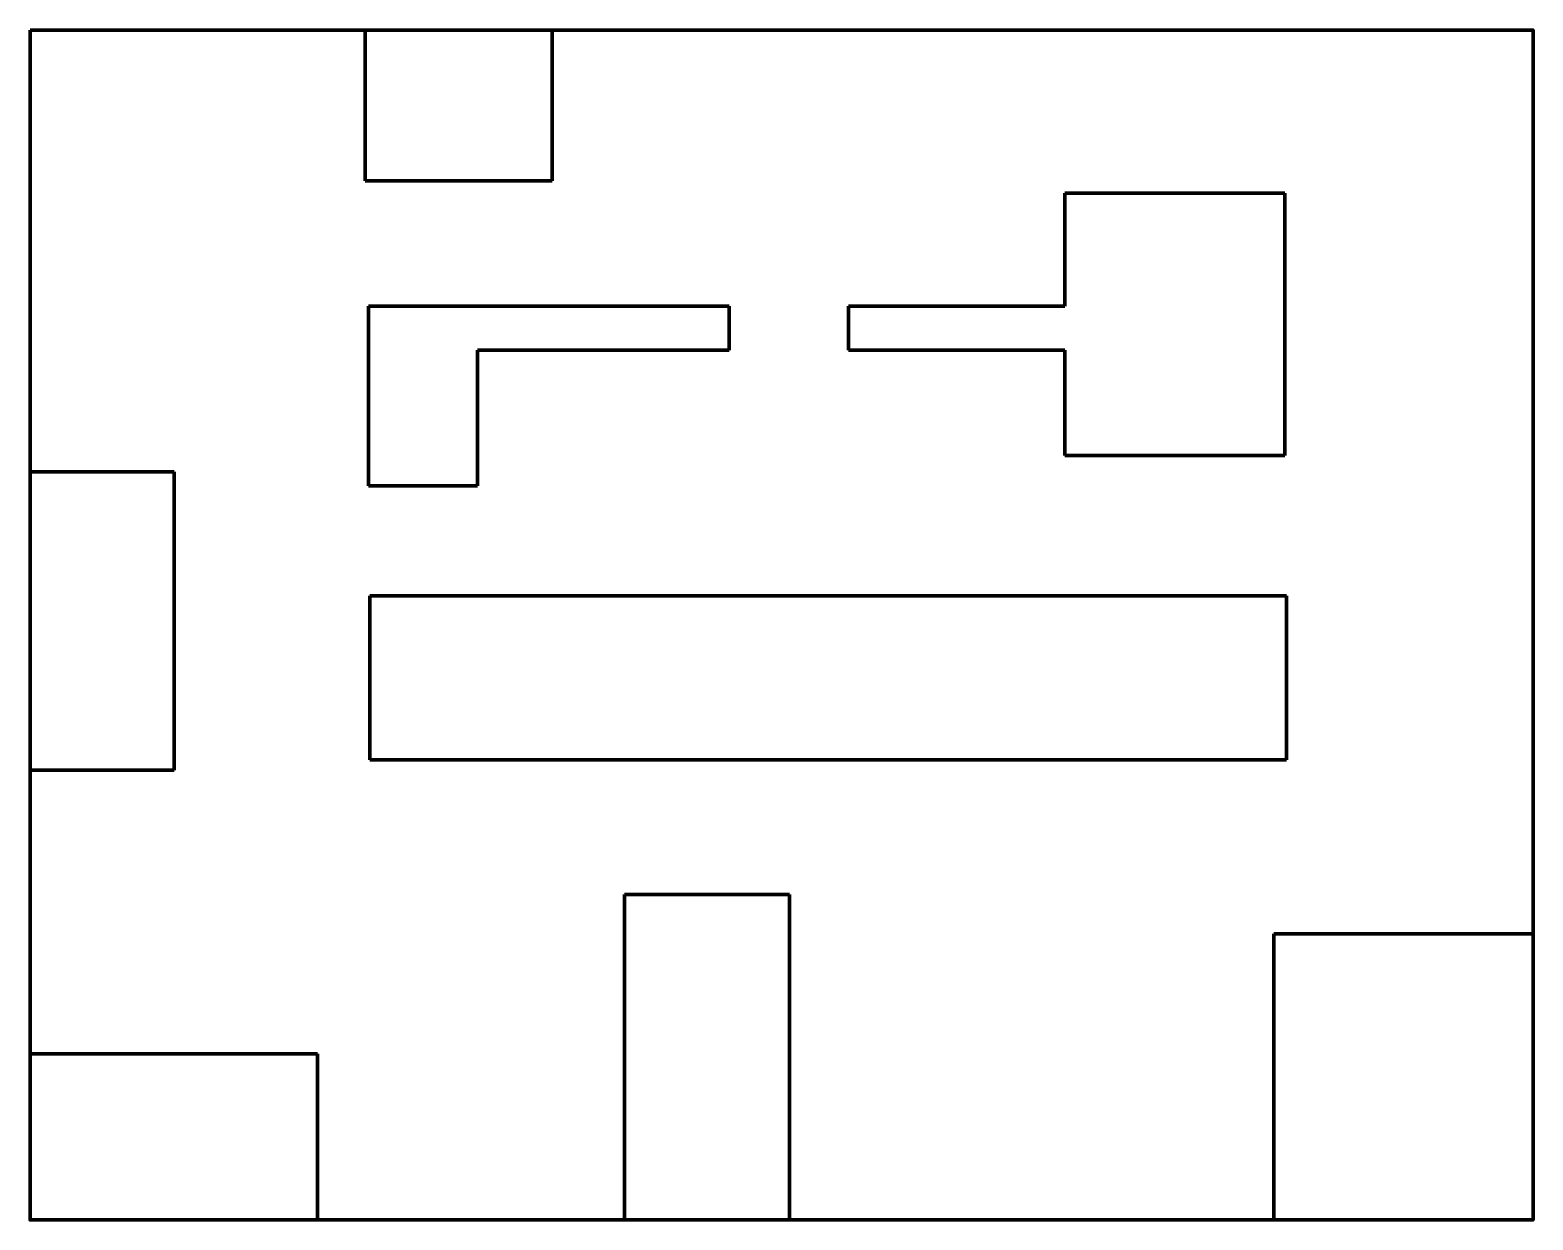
# Model space of a CAD drawing. Header units: metres. Extents: x 1506 to 1606, y 2420 to 2499.
import ezdxf

# ---------------------------------------------------------------- set-up
doc = ezdxf.new("R2010")
doc.units = ezdxf.units.M

msp = doc.modelspace()

# ---------------------------------------------------------------- linework, layer by layer
at = {"lineweight": 100}
for p, q in [((1518.65, 2498.92), (1518.65, 2498.92)), ((1528.34, 2498.92), (1528.34, 2488.9)), ((1540.78, 2488.9), (1540.78, 2498.92)), ((1540.78, 2498.92), (1546.69, 2498.92)), ((1528.34, 2488.9), (1540.78, 2488.9)), ((1589.53, 2488.08), (1574.89, 2488.08)), ((1574.89, 2480.56), (1574.89, 2488.08)), ((1589.53, 2470.63), (1589.53, 2488.08)), ((1528.56, 2480.56), (1528.56, 2468.61)), ((1552.55, 2480.56), (1528.56, 2480.56)), ((1552.55, 2480.56), (1552.55, 2477.62)), ((1574.89, 2480.56), (1560.49, 2480.56)), ((1560.49, 2477.62), (1560.49, 2480.56)), ((1560.49, 2480.56), (1574.89, 2480.56)), ((1535.81, 2468.61), (1535.81, 2477.62)), ((1535.81, 2477.62), (1552.55, 2477.62)), ((1560.49, 2477.62), (1574.89, 2477.62)), ((1574.89, 2477.62), (1574.89, 2470.63)), ((1574.89, 2470.63), (1589.53, 2470.63)), ((1506.04, 2469.55), (1515.63, 2469.55)), ((1515.63, 2469.55), (1515.63, 2449.69)), ((1528.56, 2468.61), (1535.81, 2468.61)), ((1528.64, 2461.3), (1589.64, 2461.3)), ((1528.64, 2450.39), (1528.64, 2461.3)), ((1515.63, 2449.69), (1506.04, 2449.69)), ((1545.58, 2419.79), (1545.58, 2441.43)), ((1545.58, 2441.43), (1556.56, 2441.43)), ((1556.56, 2441.43), (1556.56, 2419.79)), ((1506.04, 2419.79), (1506.04, 2430.84)), ((1506.04, 2430.84), (1525.16, 2430.84)), ((1525.16, 2430.84), (1525.16, 2419.79))]:
    msp.add_line(p, q, dxfattribs=at)
at = {"lineweight": 100, "ltscale": 4}
for p, q in [((1589.64, 2450.39), (1589.64, 2461.3)), ((1528.64, 2450.39), (1589.64, 2450.39)), ((1588.79, 2419.79), (1588.79, 2438.82)), ((1588.79, 2438.82), (1606.04, 2438.82))]:
    msp.add_line(p, q, dxfattribs=at)
at = {"lineweight": 50, "ltscale": 4}
msp.add_line((1606.04, 2419.79), (1588.79, 2419.79), dxfattribs=at)
at = {"lineweight": 211}
msp.add_lwpolyline([(1506.04, 2498.92), (1606.04, 2498.92), (1606.04, 2419.79), (1506.04, 2419.79)], close=True, dxfattribs=at)

doc.saveas('drawing.dxf')
